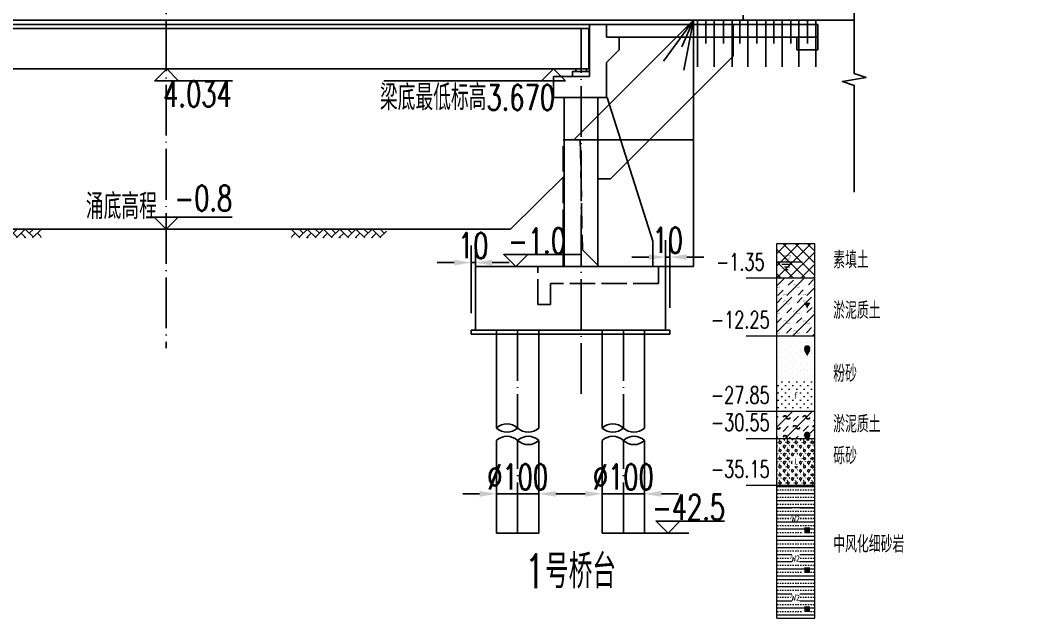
# Model space of a CAD drawing. Header units: millimetres. Extents: x -51 to 12129, y -1309 to -715.
# Drawn here: x 64.5 to 182.6, y -1140 to -1069.2 of the extents above; entities that cross this region are included whole.
import ezdxf
from ezdxf.enums import TextEntityAlignment as Align

# ---------------------------------------------------------------- set-up
doc = ezdxf.new("R2010")
doc.units = ezdxf.units.MM
doc.header["$LTSCALE"] = 0.25
doc.linetypes.add('ACAD_ISO02W100', pattern=[15, 12, -3])
doc.linetypes.add('ACAD_ISO04W100', pattern=[30, 24, -3, 0, -3])
for name, color, linetype in [('10', 1, 'Continuous'), ('中心线', 3, 'ACAD_ISO04W100'), ('尺寸标注', 2, 'Continuous'), ('文字', 7, 'Continuous'), ('文字字符', 7, 'Continuous'), ('标注', 4, 'Continuous'), ('次轮廓线', 7, 'Continuous'), ('虚线', 2, 'ACAD_ISO02W100'), ('轮廓线', 1, 'Continuous')]:
    doc.layers.add(name, color=color, linetype=linetype)
doc.layers.add('zhubase', color=7, linetype='Continuous', lineweight=0)
doc.layers.add('分层图例', color=7, linetype='Continuous', lineweight=13)
doc.styles.add('KT_宋体', font='宋体', dxfattribs={"height": 3})
doc.styles.get("Standard").update_dxf_attribs({"font": 'simplex1.shx', "width": 0.7, "bigfont": 'hztxt.shx'})
doc.dimstyles.new('比例1：200', dxfattribs={"dimtxt": 3, "dimasz": 2, "dimexe": 2, "dimexo": 1, "dimgap": 0.5, "dimtad": 1, "dimlfac": 20, "dimzin": 13, "dimdsep": 46, "dimtxsty": 'Standard', "dimcen": -0.09, "dimclrd": 256, "dimclre": 256, "dimclrt": 7, "dimaunit": 1, "dimadec": 0, "dimazin": 2, "dimtfac": 0.0005, "dimtix": 1, "dimtmove": 2, "dimatfit": 3, "dimfxl": 0, "dimtolj": 1, "dimtzin": 13, "dimarcsym": 0})

# ---------------------------------------------------------------- blocks, each defined once
blk = doc.blocks.new('*D1217')
at = {"layer": 'Defpoints', "color": 0}
for p in [(120.88, -1120.68), (125.88, -1120.68), (125.88, -1125.27)]:
    blk.add_point(p, dxfattribs=at)
at = {"layer": '标注', "lineweight": -2}
for p, q in [((120.88, -1121.68), (120.88, -1127.27)), ((125.88, -1121.68), (125.88, -1127.27)), ((118.88, -1125.27), (116.88, -1125.27)), ((120.88, -1125.27), (125.88, -1125.27)), ((127.88, -1125.27), (129.88, -1125.27))]:
    blk.add_line(p, q, dxfattribs=at)
at = {"layer": '标注'}
for points in [[(118.88, -1124.94), (118.88, -1125.61), (120.88, -1125.27)], [(127.88, -1124.94), (127.88, -1125.61), (125.88, -1125.27)]]:
    blk.add_solid(points, dxfattribs=at)
at = {"layer": '标注', "color": 7, "insert": (123.38, -1123.27), "char_height": 3, "attachment_point": 5}
blk.add_mtext('\\A1;%%C100', dxfattribs=at)
blk = doc.blocks.new('*D1218')
at = {"layer": 'Defpoints', "color": 0}
for p in [(133.38, -1120.68), (138.38, -1120.68), (138.38, -1125.27)]:
    blk.add_point(p, dxfattribs=at)
at = {"layer": '标注', "lineweight": -2}
for p, q in [((133.38, -1121.68), (133.38, -1127.27)), ((138.38, -1121.68), (138.38, -1127.27)), ((131.38, -1125.27), (129.38, -1125.27)), ((133.38, -1125.27), (138.38, -1125.27)), ((140.38, -1125.27), (142.38, -1125.27))]:
    blk.add_line(p, q, dxfattribs=at)
at = {"layer": '标注'}
for points in [[(131.38, -1124.94), (131.38, -1125.61), (133.38, -1125.27)], [(140.38, -1124.94), (140.38, -1125.61), (138.38, -1125.27)]]:
    blk.add_solid(points, dxfattribs=at)
at = {"layer": '标注', "color": 7, "insert": (135.88, -1123.27), "char_height": 3, "attachment_point": 5}
blk.add_mtext('\\A1;%%C100', dxfattribs=at)
blk = doc.blocks.new('*D1226')
at = {"layer": 'Defpoints', "color": 0}
for p in [(133.88, -1055.35), (133.88, -1075.19), (158.88, -1075.19)]:
    blk.add_point(p, dxfattribs=at)
at = {"layer": '标注', "lineweight": -2}
for p, q in [((133.88, -1061.35), (133.88, -1053.35)), ((158.88, -1061.35), (158.88, -1053.35)), ((156.88, -1055.35), (135.88, -1055.35))]:
    blk.add_line(p, q, dxfattribs=at)
at = {"layer": '标注'}
for points in [[(135.88, -1055.02), (135.88, -1055.68), (133.88, -1055.35)], [(156.88, -1055.02), (156.88, -1055.68), (158.88, -1055.35)]]:
    blk.add_solid(points, dxfattribs=at)
at = {"layer": '标注', "color": 7, "insert": (146.38, -1053.35), "char_height": 3, "attachment_point": 5}
blk.add_mtext('\\A1;500', dxfattribs=at)
blk = doc.blocks.new('*D1285')
at = {"layer": 'Defpoints', "color": 0}
for p in [(45.38, -1105.89), (54.66, -1106.39), (465.38, -1106.39)]:
    blk.add_point(p, dxfattribs=at)
at = {"layer": '标注', "lineweight": -2}
for p, q in [((54.66, -1103.89), (54.66, -1101.89)), ((48.66, -1105.89), (56.66, -1105.89)), ((60.66, -1106.39), (52.66, -1106.39)), ((54.66, -1105.89), (54.66, -1106.39)), ((54.66, -1108.39), (54.66, -1110.39))]:
    blk.add_line(p, q, dxfattribs=at)
at = {"layer": '标注'}
for points in [[(54.33, -1103.89), (55, -1103.89), (54.66, -1105.89)], [(54.33, -1108.39), (55, -1108.39), (54.66, -1106.39)]]:
    blk.add_solid(points, dxfattribs=at)
at = {"layer": '标注', "color": 7, "insert": (52.66, -1106.14), "char_height": 3, "attachment_point": 5, "rotation": 90}
blk.add_mtext('\\A1;10', dxfattribs=at)
blk = doc.blocks.new('*D1288')
at = {"layer": 'Defpoints', "color": 0}
for p in [(117.88, -1097.91), (117.88, -1105.89), (118.38, -1105.89)]:
    blk.add_point(p, dxfattribs=at)
at = {"layer": '标注', "lineweight": -2}
for p, q in [((117.88, -1103.91), (117.88, -1095.91)), ((118.38, -1103.91), (118.38, -1095.91)), ((115.88, -1097.91), (113.88, -1097.91)), ((118.38, -1097.91), (117.88, -1097.91)), ((120.38, -1097.91), (122.38, -1097.91))]:
    blk.add_line(p, q, dxfattribs=at)
at = {"layer": '标注'}
for points in [[(115.88, -1097.58), (115.88, -1098.25), (117.88, -1097.91)], [(120.38, -1097.58), (120.38, -1098.25), (118.38, -1097.91)]]:
    blk.add_solid(points, dxfattribs=at)
at = {"layer": '标注', "color": 7, "insert": (118.13, -1095.91), "char_height": 3, "attachment_point": 5}
blk.add_mtext('\\A1;10', dxfattribs=at)
blk = doc.blocks.new('*D1289')
at = {"layer": 'Defpoints', "color": 0}
for p in [(141.38, -1097.27), (140.88, -1105.89), (141.38, -1105.89)]:
    blk.add_point(p, dxfattribs=at)
at = {"layer": '标注', "lineweight": -2}
for p, q in [((140.88, -1103.27), (140.88, -1095.27)), ((141.38, -1103.27), (141.38, -1095.27)), ((138.88, -1097.27), (136.88, -1097.27)), ((140.88, -1097.27), (141.38, -1097.27)), ((143.38, -1097.27), (145.38, -1097.27))]:
    blk.add_line(p, q, dxfattribs=at)
at = {"layer": '标注'}
for points in [[(138.88, -1096.94), (138.88, -1097.6), (140.88, -1097.27)], [(143.38, -1096.94), (143.38, -1097.6), (141.38, -1097.27)]]:
    blk.add_solid(points, dxfattribs=at)
at = {"layer": '标注', "color": 7, "insert": (141.13, -1095.27), "char_height": 3, "attachment_point": 5}
blk.add_mtext('\\A1;10', dxfattribs=at)

msp = doc.modelspace()

# ---------------------------------------------------------------- hatches: boundary and pattern name
at = {"layer": '分层图例'}
h = msp.add_hatch(dxfattribs=at)
h.set_pattern_fill('素填土', scale=0.09, style=0)
h.set_pattern_definition([(45, (138.418, -1155.6567), (-0.720019, 0.720019), []), (135, (139.858, -1155.6567), (-0.720019, -0.720019), [])])
h.paths.add_polyline_path([(154.01801, -1099.73669), (154.01801, -1095.65669), (158.51801, -1095.65669), (158.51801, -1099.73669)], flags=0)
h = msp.add_hatch(dxfattribs=at)
h.set_pattern_fill('粉砂', scale=0.1095, style=0)
h.set_pattern_definition([(0, (138.41803, -1139.5994), (0.438, 0.438), [0, -0.876])])
h.paths.add_polyline_path([(154.01801, -1115.4794), (154.01801, -1111.7594), (158.51801, -1111.7594), (158.51801, -1115.4794)])
h.paths.add_polyline_path([(155.84614, -1113.0944), (156.68989, -1113.0944), (156.68989, -1114.1444), (155.84614, -1114.1444)], flags=16)
h = msp.add_hatch(dxfattribs=at)
h.set_pattern_fill('淤泥质粉质粘土', scale=0.039, style=0)
h.set_pattern_definition([(45, (138.4297, -1139.5329), (1e-16, 2.33965), [0, -1.65438]), (45, (138.4442, -1139.5019), (1e-16, 2.33965), [0, -1.65438]), (45, (138.4765, -1139.4629), (1e-16, 2.33965), [0, -1.65438]), (45, (138.5155, -1139.4305), (1e-16, 2.33965), [0, -1.65438]), (45, (138.5643, -1139.4106), (1e-16, 2.33965), [0, -1.65438]), (45, (138.613, -1139.4044), (1e-16, 2.33965), [0, -1.65438]), (45, (138.6618, -1139.4106), (1e-16, 2.33965), [0, -1.65438]), (45, (138.7105, -1139.4305), (1e-16, 2.33965), [0, -1.65438]), (45, (138.7495, -1139.4629), (1e-16, 2.33965), [0, -1.65438]), (45, (138.7819, -1139.5019), (1e-16, 2.33965), [0, -1.65438]), (45, (138.7963, -1139.5329), (1e-16, 2.33965), [0, -1.65438]), (45, (138.808, -1139.5994), (1e-16, 2.33965), [0, -1.65438]), (45, (138.8197, -1139.666), (1e-16, 2.33965), [0, -1.65438]), (45, (138.8342, -1139.6969), (1e-16, 2.33965), [0, -1.65438]), (45, (138.8665, -1139.7359), (1e-16, 2.33965), [0, -1.65438]), (45, (138.9055, -1139.7683), (1e-16, 2.33965), [0, -1.65438]), (45, (138.9543, -1139.7882), (1e-16, 2.33965), [0, -1.65438]), (45, (139.003, -1139.7944), (1e-16, 2.33965), [0, -1.65438]), (45, (139.0518, -1139.7882), (1e-16, 2.33965), [0, -1.65438]), (45, (139.1005, -1139.7683), (1e-16, 2.33965), [0, -1.65438]), (45, (139.1395, -1139.7359), (1e-16, 2.33965), [0, -1.65438]), (45, (139.1719, -1139.6969), (1e-16, 2.33965), [0, -1.65438]), (45, (139.1863, -1139.666), (1e-16, 2.33965), [0, -1.65438]), (45, (138.808, -1139.5994), (-1.16982, 1.16982), []), (45, (140.0724, -1139.5994), (-1.16982, 1.16982), [0.858, -0.858])])
h.paths.add_polyline_path([(154.01801, -1118.7194), (154.01801, -1115.4794), (158.51801, -1115.4794), (158.51801, -1118.7194)], flags=0)
h = msp.add_hatch(dxfattribs=at)
h.set_pattern_fill('砾砂', scale=0.96, style=0)
h.set_pattern_definition([(90, (139.21, -1139.3594), (-0.96, 6e-17), [0.024, -0.936]), (225, (138.994, -1139.2154), (-0.96, 1e-16), [0.101823, -1.255824]), (270, (138.922, -1139.2874), (0.96, -2e-16), [0.096, -0.864]), (315, (138.922, -1139.3834), (-0.96, 2e-16), [0.101823, -1.255824]), (0, (138.994, -1139.4554), (0, 0.96), [0.096, -0.864]), (45, (139.09, -1139.4554), (0, 0.96), [0.101823, -1.255824]), (90, (139.162, -1139.3834), (-0.96, 6e-17), [0.096, -0.864]), (135, (139.162, -1139.2874), (0, 0.96), [0.101823, -1.255824]), (180, (138.634, -1138.7354), (-1e-16, -0.96), [0.096, -0.864]), (135, (138.706, -1138.8074), (0, 0.96), [0.101823, -1.255824]), (90, (138.706, -1138.9034), (-0.96, 6e-17), [0.096, -0.864]), (45, (138.634, -1138.9754), (0, 0.96), [0.101823, -1.255824]), (0, (138.538, -1138.9754), (0, 0.96), [0.096, -0.864]), (315, (138.466, -1138.9034), (-0.96, 2e-16), [0.101823, -1.255824]), (270, (138.466, -1138.8074), (0.96, -2e-16), [0.096, -0.864]), (225, (138.538, -1138.7354), (-0.96, 1e-16), [0.101823, -1.255824]), (270, (138.778, -1138.7354), (0.96, -2e-16), [0.024, -0.936]), (0, (138.778, -1138.7594), (0, 0.96), [0.024, -0.936]), (90, (138.802, -1138.7594), (-0.96, 6e-17), [0.024, -0.936]), (180, (138.802, -1138.7354), (-1e-16, -0.96), [0.024, -0.936]), (90, (139.186, -1138.7594), (-0.96, 6e-17), [0.024, -0.936]), (270, (139.162, -1138.7354), (0.96, -2e-16), [0.024, -0.936]), (0, (139.162, -1138.7594), (0, 0.96), [0.024, -0.936]), (180, (139.186, -1138.7354), (-1e-16, -0.96), [0.024, -0.936]), (270, (138.586, -1139.0474), (0.96, -2e-16), [0.024, -0.936]), (0, (138.586, -1139.0714), (0, 0.96), [0.024, -0.936]), (90, (138.61, -1139.0714), (-0.96, 6e-17), [0.024, -0.936]), (180, (138.61, -1139.0474), (-1e-16, -0.96), [0.024, -0.936]), (180, (138.802, -1139.3354), (-1e-16, -0.96), [0.024, -0.936]), (90, (138.802, -1139.3594), (-0.96, 6e-17), [0.024, -0.936]), (0, (138.778, -1139.3594), (0, 0.96), [0.024, -0.936]), (270, (138.778, -1139.3354), (0.96, -2e-16), [0.024, -0.936]), (270, (139.186, -1139.3354), (0.96, -2e-16), [0.024, -0.936]), (180, (138.97, -1139.0474), (-1e-16, -0.96), [0.024, -0.936]), (90, (138.97, -1139.0714), (-0.96, 6e-17), [0.024, -0.936]), (0, (138.946, -1139.0714), (0, 0.96), [0.024, -0.936]), (270, (138.946, -1139.0474), (0.96, -2e-16), [0.024, -0.936]), (0, (138.994, -1139.2154), (0, 0.96), [0.096, -0.864]), (180, (139.21, -1139.3354), (-1e-16, -0.96), [0.024, -0.936]), (0, (139.186, -1139.3594), (0, 0.96), [0.024, -0.936])])
h.paths.add_polyline_path([(154.01801, -1124.2394), (154.01801, -1118.7194), (158.51801, -1118.7194), (158.51801, -1124.2394)])
h.paths.add_polyline_path([(155.84614, -1120.9544), (156.68989, -1120.9544), (156.68989, -1122.0044), (155.84614, -1122.0044)], flags=16)
h = msp.add_hatch(dxfattribs=at)
h.set_pattern_fill('细砂岩', scale=0.084, style=0)
h.set_pattern_definition([(0, (138.418, -1128.591), (0, 0.84), []), (0, (138.418, -1128.171), (0, 0.84), [0.0084, -0.294])])
h.paths.add_polyline_path([(154.01801, -1128.95104), (154.01801, -1124.03104), (158.51801, -1124.03104), (158.51801, -1128.95104)])
h.paths.add_polyline_path([(155.78801, -1125.96604), (156.74801, -1125.96604), (156.74801, -1127.01604), (155.78801, -1127.01604)], flags=16)
h = msp.add_hatch(dxfattribs=at)
h.set_pattern_fill('细砂岩', scale=0.084, style=0)
h.set_pattern_definition([(0, (138.418, -1130.2631), (0, 0.84), []), (0, (138.418, -1129.8431), (0, 0.84), [0.0084, -0.294])])
h.paths.add_polyline_path([(154.01801, -1130.62312), (154.01801, -1125.70312), (158.51801, -1125.70312), (158.51801, -1130.62312)])
h.paths.add_polyline_path([(155.78801, -1127.63812), (156.74801, -1127.63812), (156.74801, -1128.68812), (155.78801, -1128.68812)], flags=16)
h = msp.add_hatch(dxfattribs=at)
h.set_pattern_fill('细砂岩', scale=0.084, style=0)
h.set_pattern_definition([(0, (138.418, -1134.9631), (0, 0.84), []), (0, (138.418, -1134.5431), (0, 0.84), [0.0084, -0.294])])
h.paths.add_polyline_path([(154.01801, -1135.32311), (154.01801, -1130.40311), (158.51801, -1130.40311), (158.51801, -1135.32311)])
h.paths.add_polyline_path([(155.78801, -1132.33811), (156.74801, -1132.33811), (156.74801, -1133.38811), (155.78801, -1133.38811)], flags=16)
h = msp.add_hatch(dxfattribs=at)
h.set_pattern_fill('细砂岩', scale=0.084, style=0)
h.set_pattern_definition([(0, (138.418, -1139.5994), (0, 0.84), []), (0, (138.418, -1139.1794), (0, 0.84), [0.0084, -0.294])])
h.paths.add_polyline_path([(154.01801, -1139.9594), (154.01801, -1135.0394), (158.51801, -1135.0394), (158.51801, -1139.9594)])
h.paths.add_polyline_path([(155.78801, -1136.9744), (156.74801, -1136.9744), (156.74801, -1138.0244), (155.78801, -1138.0244)], flags=16)
at = {"layer": '虚线'}
h = msp.add_hatch(dxfattribs=at)
h.set_pattern_fill('AR-HBONE', color=256, scale=0.006667, style=0)
h.set_pattern_definition([(45, (-87.6315, -647.0984), (9e-17, 0.957894), [2.032, -0.6773333]), (135, (-87.15255, -646.61943), (9e-17, 0.957894), [2.032, -0.6773333])])
h.paths.add_polyline_path([(67.03468, -1093.94708), (55.79668, -1093.94708), (55.79668, -1094.99988), (67.03468, -1094.99988)])
h = msp.add_hatch(dxfattribs=at)
h.set_pattern_fill('AR-HBONE', color=256, scale=0.006667, style=0)
h.set_pattern_definition([(135, (251.2852, -647.0984), (-9e-17, 0.957894), [2.032, -0.6773333]), (45, (250.8063, -646.61943), (-9e-17, 0.957894), [2.032, -0.6773333])])
h.paths.add_polyline_path([(96.61905, -1093.94708), (107.85705, -1093.94708), (107.85705, -1094.99988), (96.61905, -1094.99988)])

# ---------------------------------------------------------------- linework, layer by layer
for p, q in [((130.04187, -1083.39042), (144.19187, -1069.24042)), ((144.19187, -1069.24042), (144.19187, -1098.39042)), ((83.29108, -1076.40463), (89.67601, -1076.40463)), ((107.54432, -1076.40463), (129.04108, -1076.40463)), ((130.04187, -1083.39042), (144.19187, -1083.39042)), ((83.24108, -1092.53287), (89.62601, -1092.53287)), ((124.56478, -1096.9762), (130.94972, -1096.9762)), ((140.03687, -1098.39042), (144.19187, -1098.39042)), ((142.57339, -1128.49833), (147.8316, -1128.49833))]:
    msp.add_line(p, q)
at = {"color": 7, "lineweight": 13}
for p, q in [((154.01801, -1101.94552), (154.01801, -1095.65669)), ((154.01801, -1095.65669), (158.51801, -1095.65669)), ((158.51801, -1101.94552), (158.51801, -1095.65669)), ((154.01801, -1110.57034), (154.01801, -1101.94552)), ((158.51801, -1110.57034), (158.51801, -1101.94552)), ((154.01801, -1139.9594), (154.01801, -1110.57034)), ((158.51801, -1139.9594), (158.51801, -1110.57034))]:
    msp.add_line(p, q, dxfattribs=at)
at = {"ltscale": 2}
msp.add_lwpolyline([(163.18157, -1089.59042), (163.18157, -1076.95708), (161.78157, -1076.49042), (164.58157, -1076.02375), (163.18157, -1075.55708), (163.18157, -1062.92375)], dxfattribs=at)
at = {"layer": '10', "linetype": 'Continuous'}
for p in [(13.62687, -1069.24042), (150.02687, -1068.64042)]:
    msp.add_line(p, (150.02687, -1069.24042), dxfattribs=at)
at = {"layer": 'zhubase', "color": 7, "lineweight": 13}
for p, q in [((154.01801, -1097.81669), (157.01801, -1097.81669)), ((154.61801, -1098.11669), (155.81801, -1098.11669)), ((154.91801, -1098.41669), (155.51801, -1098.41669)), ((155.06801, -1098.71669), (155.36801, -1098.71669))]:
    msp.add_line(p, q, dxfattribs=at)
at = {"layer": 'zhubase', "color": 7}
for p, q in [((150.41801, -1099.73669), (154.01801, -1099.73669)), ((150.41801, -1106.57921), (154.01801, -1106.57921)), ((150.41801, -1115.4794), (154.01801, -1115.4794)), ((150.41801, -1118.7194), (154.01801, -1118.7194)), ((150.41801, -1124.2394), (154.01801, -1124.2394))]:
    msp.add_line(p, q, dxfattribs=at)
at = {"layer": '中心线'}
for p, q in [((81.82687, -1054.07375), (81.82687, -1108.02552)), ((130.87687, -1113.45782), (130.87687, -1070.24042)), ((123.37687, -1105.89042), (123.37687, -1117.48205)), ((135.87687, -1105.89042), (135.87687, -1117.48205)), ((123.37687, -1129.91254), (123.37687, -1118.95656)), ((135.87687, -1129.91254), (135.87687, -1118.95656))]:
    msp.add_line(p, q, dxfattribs=at)
at = {"layer": '分层图例', "color": 7, "lineweight": 13}
for p, q in [((154.01801, -1099.73669), (158.51801, -1099.73669)), ((154.01801, -1106.57921), (158.51801, -1106.57921)), ((154.01801, -1115.4794), (158.51801, -1115.4794)), ((154.01801, -1118.7194), (158.51801, -1118.7194)), ((154.01801, -1124.2394), (158.51801, -1124.2394)), ((154.01801, -1139.9594), (158.51801, -1139.9594))]:
    msp.add_line(p, q, dxfattribs=at)
at = {"layer": '分层图例', "color": 7}
for p, q in [((154.01801, -1100.67271), (154.95403, -1099.73669)), ((155.22742, -1101.80295), (157.29368, -1099.73669)), ((155.37387, -1100.58123), (155.98057, -1099.97454)), ((157.75709, -1100.53766), (158.36379, -1099.93096)), ((154.02743, -1100.74153), (154.02743, -1100.74153)), ((154.04186, -1100.7725), (154.04186, -1100.7725)), ((154.07423, -1100.8115), (154.07423, -1100.8115)), ((154.11323, -1100.84387), (154.11323, -1100.84387)), ((154.16198, -1100.86376), (154.16198, -1100.86376)), ((154.21073, -1100.87), (154.21073, -1100.87)), ((154.25948, -1100.86376), (154.25948, -1100.86376)), ((154.30823, -1100.84387), (154.30823, -1100.84387)), ((154.34723, -1100.8115), (154.34723, -1100.8115)), ((154.3796, -1100.7725), (154.3796, -1100.7725)), ((154.39403, -1100.74153), (154.39403, -1100.74153)), ((155.97708, -1100.60846), (155.97708, -1100.60846)), ((155.99151, -1100.5775), (155.99151, -1100.5775)), ((156.02388, -1100.5385), (156.02388, -1100.5385)), ((156.06288, -1100.50613), (156.06288, -1100.50613)), ((156.11163, -1100.48624), (156.11163, -1100.48624)), ((156.16038, -1100.48), (156.16038, -1100.48)), ((156.20913, -1100.48624), (156.20913, -1100.48624)), ((156.25788, -1100.50613), (156.25788, -1100.50613)), ((156.29688, -1100.5385), (156.29688, -1100.5385)), ((156.32925, -1100.5775), (156.32925, -1100.5775)), ((156.34368, -1100.60846), (156.34368, -1100.60846)), ((156.35538, -1100.675), (156.35538, -1100.675)), ((156.36708, -1100.74153), (156.36708, -1100.74153)), ((156.38151, -1100.7725), (156.38151, -1100.7725)), ((156.41388, -1100.8115), (156.41388, -1100.8115)), ((156.45288, -1100.84387), (156.45288, -1100.84387)), ((156.50163, -1100.86376), (156.50163, -1100.86376)), ((156.5437, -1101.75106), (157.15039, -1101.14436)), ((156.55038, -1100.87), (156.55038, -1100.87)), ((156.59913, -1100.86376), (156.59913, -1100.86376)), ((156.64788, -1100.84387), (156.64788, -1100.84387)), ((156.68688, -1100.8115), (156.68688, -1100.8115)), ((156.71925, -1100.7725), (156.71925, -1100.7725)), ((156.73368, -1100.74153), (156.73368, -1100.74153)), ((157.56707, -1101.80295), (158.51801, -1100.85201)), ((158.31672, -1100.60846), (158.31672, -1100.60846)), ((158.33115, -1100.5775), (158.33115, -1100.5775)), ((158.36352, -1100.5385), (158.36352, -1100.5385)), ((158.40252, -1100.50613), (158.40252, -1100.50613)), ((158.45127, -1100.48624), (158.45127, -1100.48624)), ((158.50002, -1100.48), (158.50002, -1100.48)), ((154.01801, -1103.79382), (155.79329, -1102.01854)), ((154.01801, -1106.13346), (158.13294, -1102.01854)), ((154.02976, -1102.7068), (154.63646, -1102.10011)), ((154.16048, -1101.79463), (154.76718, -1101.18793)), ((154.80725, -1101.77829), (154.80725, -1101.77829)), ((154.82168, -1101.74732), (154.82168, -1101.74732)), ((154.85405, -1101.70832), (154.85405, -1101.70832)), ((154.89305, -1101.67595), (154.89305, -1101.67595)), ((154.9418, -1101.65606), (154.9418, -1101.65606)), ((154.99055, -1101.64982), (154.99055, -1101.64982)), ((155.0393, -1101.65606), (155.0393, -1101.65606)), ((155.08805, -1101.67595), (155.08805, -1101.67595)), ((155.12705, -1101.70832), (155.12705, -1101.70832)), ((155.15942, -1101.74732), (155.15942, -1101.74732)), ((155.17385, -1101.77829), (155.17385, -1101.77829)), ((156.41298, -1102.66323), (157.01968, -1102.05653)), ((157.1469, -1101.77829), (157.1469, -1101.77829)), ((157.16133, -1101.74732), (157.16133, -1101.74732)), ((157.1937, -1101.70832), (157.1937, -1101.70832)), ((157.2327, -1101.67595), (157.2327, -1101.67595)), ((157.28145, -1101.65606), (157.28145, -1101.65606)), ((157.3302, -1101.64982), (157.3302, -1101.64982)), ((157.37895, -1101.65606), (157.37895, -1101.65606)), ((157.4277, -1101.67595), (157.4277, -1101.67595)), ((157.4667, -1101.70832), (157.4667, -1101.70832)), ((157.49907, -1101.74732), (157.49907, -1101.74732)), ((157.5135, -1101.77829), (157.5135, -1101.77829)), ((154.80725, -1102.55974), (154.80725, -1102.55974)), ((154.82168, -1102.52878), (154.82168, -1102.52878)), ((154.85405, -1102.48978), (154.85405, -1102.48978)), ((154.89305, -1102.45741), (154.89305, -1102.45741)), ((154.9418, -1102.43752), (154.9418, -1102.43752)), ((154.99055, -1102.43128), (154.99055, -1102.43128)), ((155.0393, -1102.43752), (155.0393, -1102.43752)), ((155.08805, -1102.45741), (155.08805, -1102.45741)), ((155.12705, -1102.48978), (155.12705, -1102.48978)), ((155.15942, -1102.52878), (155.15942, -1102.52878)), ((155.17385, -1102.55974), (155.17385, -1102.55974)), ((155.18555, -1102.62628), (155.18555, -1102.62628)), ((155.19725, -1102.69281), (155.19725, -1102.69281)), ((155.19959, -1103.87663), (155.80628, -1103.26993)), ((155.21168, -1102.72378), (155.21168, -1102.72378)), ((155.24405, -1102.76278), (155.24405, -1102.76278)), ((155.28305, -1102.79515), (155.28305, -1102.79515)), ((155.3318, -1102.81504), (155.3318, -1102.81504)), ((155.38055, -1102.82128), (155.38055, -1102.82128)), ((155.4293, -1102.81504), (155.4293, -1102.81504)), ((155.47805, -1102.79515), (155.47805, -1102.79515)), ((155.51705, -1102.76278), (155.51705, -1102.76278)), ((155.54942, -1102.72378), (155.54942, -1102.72378)), ((155.56385, -1102.69281), (155.56385, -1102.69281)), ((157.1469, -1102.55974), (157.1469, -1102.55974)), ((157.16133, -1102.52878), (157.16133, -1102.52878)), ((157.1937, -1102.48978), (157.1937, -1102.48978)), ((157.2327, -1102.45741), (157.2327, -1102.45741)), ((157.28145, -1102.43752), (157.28145, -1102.43752)), ((157.3302, -1102.43128), (157.3302, -1102.43128)), ((157.37895, -1102.43752), (157.37895, -1102.43752)), ((157.4277, -1102.45741), (157.4277, -1102.45741)), ((157.4667, -1102.48978), (157.4667, -1102.48978)), ((157.49907, -1102.52878), (157.49907, -1102.52878)), ((157.5135, -1102.55974), (157.5135, -1102.55974)), ((157.5252, -1102.62628), (157.5252, -1102.62628)), ((157.5369, -1102.69281), (157.5369, -1102.69281)), ((157.55133, -1102.72378), (157.55133, -1102.72378)), ((157.5828, -1103.83305), (158.1895, -1103.22636)), ((157.5837, -1102.76278), (157.5837, -1102.76278)), ((157.6227, -1102.79515), (157.6227, -1102.79515)), ((157.67145, -1102.81504), (157.67145, -1102.81504)), ((157.7202, -1102.82128), (157.7202, -1102.82128)), ((157.76895, -1102.81504), (157.76895, -1102.81504)), ((157.8177, -1102.79515), (157.8177, -1102.79515)), ((157.8567, -1102.76278), (157.8567, -1102.76278)), ((157.88907, -1102.72378), (157.88907, -1102.72378)), ((157.9035, -1102.69281), (157.9035, -1102.69281)), ((154.01801, -1105.0582), (154.59289, -1104.48332)), ((154.02743, -1103.86263), (154.02743, -1103.86263)), ((154.04186, -1103.8936), (154.04186, -1103.8936)), ((154.07423, -1103.9326), (154.07423, -1103.9326)), ((154.11323, -1103.96497), (154.11323, -1103.96497)), ((154.16198, -1103.98486), (154.16198, -1103.98486)), ((154.21073, -1103.9911), (154.21073, -1103.9911)), ((154.25948, -1103.98486), (154.25948, -1103.98486)), ((154.30823, -1103.96497), (154.30823, -1103.96497)), ((154.34723, -1103.9326), (154.34723, -1103.9326)), ((154.3796, -1103.8936), (154.3796, -1103.8936)), ((154.39403, -1103.86263), (154.39403, -1103.86263)), ((155.91191, -1106.57921), (158.51801, -1103.97311)), ((155.97708, -1103.72957), (155.97708, -1103.72957)), ((155.99151, -1103.6986), (155.99151, -1103.6986)), ((156.02388, -1103.6596), (156.02388, -1103.6596)), ((156.06288, -1103.62723), (156.06288, -1103.62723)), ((156.11163, -1103.60734), (156.11163, -1103.60734)), ((156.16038, -1103.6011), (156.16038, -1103.6011)), ((156.20913, -1103.60734), (156.20913, -1103.60734)), ((156.25788, -1103.62723), (156.25788, -1103.62723)), ((156.29688, -1103.6596), (156.29688, -1103.6596)), ((156.32925, -1103.6986), (156.32925, -1103.6986)), ((156.34368, -1103.72957), (156.34368, -1103.72957)), ((156.35538, -1103.7961), (156.35538, -1103.7961)), ((156.36708, -1103.86263), (156.36708, -1103.86263)), ((156.36941, -1105.04645), (156.97611, -1104.43975)), ((156.38151, -1103.8936), (156.38151, -1103.8936)), ((156.41388, -1103.9326), (156.41388, -1103.9326)), ((156.45288, -1103.96497), (156.45288, -1103.96497)), ((156.50163, -1103.98486), (156.50163, -1103.98486)), ((156.55038, -1103.9911), (156.55038, -1103.9911)), ((156.59913, -1103.98486), (156.59913, -1103.98486)), ((156.64788, -1103.96497), (156.64788, -1103.96497)), ((156.68688, -1103.9326), (156.68688, -1103.9326)), ((156.71925, -1103.8936), (156.71925, -1103.8936)), ((156.73368, -1103.86263), (156.73368, -1103.86263)), ((158.31672, -1103.72957), (158.31672, -1103.72957)), ((158.33115, -1103.6986), (158.33115, -1103.6986)), ((158.36352, -1103.6596), (158.36352, -1103.6596)), ((158.40252, -1103.62723), (158.40252, -1103.62723)), ((158.45127, -1103.60734), (158.45127, -1103.60734)), ((158.50002, -1103.6011), (158.50002, -1103.6011)), ((154.80725, -1104.89939), (154.80725, -1104.89939)), ((154.82168, -1104.86842), (154.82168, -1104.86842)), ((154.85405, -1104.82942), (154.85405, -1104.82942)), ((154.89305, -1104.79705), (154.89305, -1104.79705)), ((154.9418, -1104.77716), (154.9418, -1104.77716)), ((154.99055, -1104.77092), (154.99055, -1104.77092)), ((155.0393, -1104.77716), (155.0393, -1104.77716)), ((155.08805, -1104.79705), (155.08805, -1104.79705)), ((155.12705, -1104.82942), (155.12705, -1104.82942)), ((155.15601, -1106.25984), (155.76271, -1105.65315)), ((155.15942, -1104.86842), (155.15942, -1104.86842)), ((155.17385, -1104.89939), (155.17385, -1104.89939)), ((155.18555, -1104.96592), (155.18555, -1104.96592)), ((155.19725, -1105.03246), (155.19725, -1105.03246)), ((155.21168, -1105.06342), (155.21168, -1105.06342)), ((155.24405, -1105.10242), (155.24405, -1105.10242)), ((155.28305, -1105.13479), (155.28305, -1105.13479)), ((155.3318, -1105.15468), (155.3318, -1105.15468)), ((155.38055, -1105.16092), (155.38055, -1105.16092)), ((155.4293, -1105.15468), (155.4293, -1105.15468)), ((155.47805, -1105.13479), (155.47805, -1105.13479)), ((155.51705, -1105.10242), (155.51705, -1105.10242)), ((155.54942, -1105.06342), (155.54942, -1105.06342)), ((155.56385, -1105.03246), (155.56385, -1105.03246)), ((157.1469, -1104.89939), (157.1469, -1104.89939)), ((157.16133, -1104.86842), (157.16133, -1104.86842)), ((157.1937, -1104.82942), (157.1937, -1104.82942)), ((157.2327, -1104.79705), (157.2327, -1104.79705)), ((157.28145, -1104.77716), (157.28145, -1104.77716)), ((157.3302, -1104.77092), (157.3302, -1104.77092)), ((157.37895, -1104.77716), (157.37895, -1104.77716)), ((157.4277, -1104.79705), (157.4277, -1104.79705)), ((157.4667, -1104.82942), (157.4667, -1104.82942)), ((157.49907, -1104.86842), (157.49907, -1104.86842)), ((157.5135, -1104.89939), (157.5135, -1104.89939)), ((157.5252, -1104.96592), (157.5252, -1104.96592)), ((157.5369, -1105.03246), (157.5369, -1105.03246)), ((157.53923, -1106.21627), (158.14593, -1105.60958)), ((157.55133, -1105.06342), (157.55133, -1105.06342)), ((157.5837, -1105.10242), (157.5837, -1105.10242)), ((157.6227, -1105.13479), (157.6227, -1105.13479)), ((157.67145, -1105.15468), (157.67145, -1105.15468)), ((157.7202, -1105.16092), (157.7202, -1105.16092)), ((157.76895, -1105.15468), (157.76895, -1105.15468)), ((157.8177, -1105.13479), (157.8177, -1105.13479)), ((157.8567, -1105.10242), (157.8567, -1105.10242)), ((157.88907, -1105.06342), (157.88907, -1105.06342)), ((157.9035, -1105.03246), (157.9035, -1105.03246)), ((154.02743, -1106.20228), (154.02743, -1106.20228)), ((154.04186, -1106.23325), (154.04186, -1106.23325)), ((154.07423, -1106.27225), (154.07423, -1106.27225)), ((154.11323, -1106.30462), (154.11323, -1106.30462)), ((154.16198, -1106.32451), (154.16198, -1106.32451)), ((154.21073, -1106.33075), (154.21073, -1106.33075)), ((154.25948, -1106.32451), (154.25948, -1106.32451)), ((154.30823, -1106.30462), (154.30823, -1106.30462)), ((154.34723, -1106.27225), (154.34723, -1106.27225)), ((154.3796, -1106.23325), (154.3796, -1106.23325)), ((154.39403, -1106.20228), (154.39403, -1106.20228)), ((154.62403, -1106.93321), (154.62403, -1106.93321)), ((155.50003, -1106.93321), (155.50003, -1106.93321)), ((155.97708, -1106.06921), (155.97708, -1106.06921)), ((155.99151, -1106.03825), (155.99151, -1106.03825)), ((156.02388, -1105.99925), (156.02388, -1105.99925)), ((156.06288, -1105.96688), (156.06288, -1105.96688)), ((156.11163, -1105.94699), (156.11163, -1105.94699)), ((156.16038, -1105.94075), (156.16038, -1105.94075)), ((156.20913, -1105.94699), (156.20913, -1105.94699)), ((156.25788, -1105.96688), (156.25788, -1105.96688)), ((156.29688, -1105.99925), (156.29688, -1105.99925)), ((156.32925, -1106.03825), (156.32925, -1106.03825)), ((156.34368, -1106.06921), (156.34368, -1106.06921)), ((156.35538, -1106.13575), (156.35538, -1106.13575)), ((156.36708, -1106.20228), (156.36708, -1106.20228)), ((156.37603, -1106.93321), (156.37603, -1106.93321)), ((156.38151, -1106.23325), (156.38151, -1106.23325)), ((156.41388, -1106.27225), (156.41388, -1106.27225)), ((156.45288, -1106.30462), (156.45288, -1106.30462)), ((156.50163, -1106.32451), (156.50163, -1106.32451)), ((156.55038, -1106.33075), (156.55038, -1106.33075)), ((156.59913, -1106.32451), (156.59913, -1106.32451)), ((156.64788, -1106.30462), (156.64788, -1106.30462)), ((156.68688, -1106.27225), (156.68688, -1106.27225)), ((156.71925, -1106.23325), (156.71925, -1106.23325)), ((156.73368, -1106.20228), (156.73368, -1106.20228)), ((157.25203, -1106.93321), (157.25203, -1106.93321)), ((158.12803, -1106.93321), (158.12803, -1106.93321)), ((158.25156, -1106.57921), (158.51801, -1106.31276)), ((158.31672, -1106.06921), (158.31672, -1106.06921)), ((158.33115, -1106.03825), (158.33115, -1106.03825)), ((158.36352, -1105.99925), (158.36352, -1105.99925)), ((158.40252, -1105.96688), (158.40252, -1105.96688)), ((158.45127, -1105.94699), (158.45127, -1105.94699)), ((158.50002, -1105.94075), (158.50002, -1105.94075)), ((154.18603, -1107.37121), (154.18603, -1107.37121)), ((154.62403, -1107.80921), (154.62403, -1107.80921)), ((155.06203, -1107.37121), (155.06203, -1107.37121)), ((155.50003, -1107.80921), (155.50003, -1107.80921)), ((155.93803, -1107.37121), (155.93803, -1107.37121)), ((156.37603, -1107.80921), (156.37603, -1107.80921)), ((156.81403, -1107.37121), (156.81403, -1107.37121)), ((157.25203, -1107.80921), (157.25203, -1107.80921)), ((157.69003, -1107.37121), (157.69003, -1107.37121)), ((158.12803, -1107.80921), (158.12803, -1107.80921)), ((154.18603, -1108.24721), (154.18603, -1108.24721)), ((154.18603, -1109.12321), (154.18603, -1109.12321)), ((154.62403, -1108.68521), (154.62403, -1108.68521)), ((155.06203, -1108.24721), (155.06203, -1108.24721)), ((155.06203, -1109.12321), (155.06203, -1109.12321)), ((155.50003, -1108.68521), (155.50003, -1108.68521)), ((155.93803, -1108.24721), (155.93803, -1108.24721)), ((155.93803, -1109.12321), (155.93803, -1109.12321)), ((156.37603, -1108.68521), (156.37603, -1108.68521)), ((156.81403, -1108.24721), (156.81403, -1108.24721)), ((156.81403, -1109.12321), (156.81403, -1109.12321)), ((157.25203, -1108.68521), (157.25203, -1108.68521)), ((157.69003, -1108.24721), (157.69003, -1108.24721)), ((157.69003, -1109.12321), (157.69003, -1109.12321)), ((158.12803, -1108.68521), (158.12803, -1108.68521)), ((154.18603, -1109.99921), (154.18603, -1109.99921)), ((154.62403, -1109.56121), (154.62403, -1109.56121)), ((154.62403, -1110.43721), (154.62403, -1110.43721)), ((155.06203, -1109.99921), (155.06203, -1109.99921)), ((155.50003, -1109.56121), (155.50003, -1109.56121)), ((155.50003, -1110.43721), (155.50003, -1110.43721)), ((155.93803, -1109.99921), (155.93803, -1109.99921)), ((156.37603, -1109.56121), (156.37603, -1109.56121)), ((156.37603, -1110.43721), (156.37603, -1110.43721)), ((156.81403, -1109.99921), (156.81403, -1109.99921)), ((157.25203, -1109.56121), (157.25203, -1109.56121)), ((157.25203, -1110.43721), (157.25203, -1110.43721)), ((157.69003, -1109.99921), (157.69003, -1109.99921)), ((158.12803, -1109.56121), (158.12803, -1109.56121)), ((158.12803, -1110.43721), (158.12803, -1110.43721)), ((154.18603, -1110.6914), (154.18603, -1110.6914)), ((154.18603, -1111.5674), (154.18603, -1111.5674)), ((154.62403, -1111.1294), (154.62403, -1111.1294)), ((155.06203, -1110.6914), (155.06203, -1110.6914)), ((155.06203, -1111.5674), (155.06203, -1111.5674)), ((155.50003, -1111.1294), (155.50003, -1111.1294)), ((155.93803, -1110.6914), (155.93803, -1110.6914)), ((155.93803, -1111.5674), (155.93803, -1111.5674)), ((156.37603, -1111.1294), (156.37603, -1111.1294)), ((156.81403, -1110.6914), (156.81403, -1110.6914)), ((156.81403, -1111.5674), (156.81403, -1111.5674)), ((157.25203, -1111.1294), (157.25203, -1111.1294)), ((157.69003, -1110.6914), (157.69003, -1110.6914)), ((157.69003, -1111.5674), (157.69003, -1111.5674)), ((158.12803, -1111.1294), (158.12803, -1111.1294))]:
    msp.add_line(p, q, dxfattribs=at)
at = {"layer": '尺寸标注', "linetype": 'Continuous'}
for p, q in [((144.19187, -1069.24042), (140.60849, -1074.09974)), ((144.19187, -1069.24042), (142.80247, -1072.40091)), ((144.19187, -1069.24042), (143.03404, -1075.16604)), ((144.6284, -1069.24196), (144.6284, -1074.74554)), ((145.6497, -1069.24119), (145.6497, -1071.99298)), ((146.63337, -1069.24196), (146.63337, -1074.74554)), ((147.71851, -1069.24196), (147.71851, -1071.99375)), ((148.75282, -1069.24196), (148.75282, -1074.74554)), ((149.6497, -1069.24119), (149.6497, -1071.99298)), ((150.59253, -1069.24196), (150.59253, -1074.74554)), ((151.65246, -1069.24196), (151.65246, -1071.99375)), ((152.7376, -1069.24196), (152.7376, -1074.74554)), ((153.67026, -1069.24196), (153.67026, -1071.99375)), ((154.65375, -1069.24196), (154.65375, -1074.74554)), ((155.67026, -1069.24196), (155.67026, -1071.99375)), ((156.62073, -1069.24196), (156.62073, -1074.74554)), ((157.67026, -1069.24196), (157.67026, -1071.99375)), ((158.62073, -1069.24196), (158.62073, -1074.74554))]:
    msp.add_line(p, q, dxfattribs=at)
at = {"layer": '标注'}
msp.add_line((138.37687, -1129.91254), (143.62633, -1129.91254), dxfattribs=at)
at = {"layer": '标注', "linetype": 'ACAD_ISO02W100'}
msp.add_lwpolyline([(128.77687, -1083.39042), (130.77687, -1083.39042), (131.03687, -1096.39042), (133.03687, -1098.39042), (140.03687, -1098.39042), (140.03687, -1100.39042), (127.27687, -1100.39042), (127.27687, -1102.89042), (125.77687, -1102.89042), (125.77687, -1098.39042), (128.77687, -1098.39042)], close=True, dxfattribs=at)
at = {"layer": '标注'}
for centre, start, end in [((122.12687, -1118.825), 47.0529015, 132.9470985), ((122.12687, -1116.13911), 227.0529015, 312.9470985), ((124.62687, -1116.13911), 227.0529015, 312.9470985), ((134.62687, -1118.825), 47.0529015, 132.9470985), ((134.62687, -1116.13911), 227.0529015, 312.9470985), ((137.12687, -1116.13911), 227.0529015, 312.9470985), ((122.12687, -1120.29951), 47.0529015, 132.9470985), ((124.62687, -1120.29951), 47.0529015, 132.9470985), ((134.62687, -1120.29951), 47.0529015, 132.9470985), ((137.12687, -1120.29951), 47.0529015, 132.9470985), ((124.62687, -1117.61362), 227.0529015, 312.9470985), ((137.12687, -1117.61362), 227.0529015, 312.9470985)]:
    msp.add_arc(centre, 1.83467, start, end, dxfattribs=at)
at = {"layer": '次轮廓线'}
for points in [[(83.29108, -1076.40463), (80.46265, -1076.40463), (81.87687, -1074.99042)], [(129.04108, -1076.40463), (126.21265, -1076.40463), (127.62687, -1074.99042)], [(83.24108, -1092.53287), (80.41265, -1092.53287), (81.82687, -1093.94708)], [(124.56478, -1096.9762), (121.73636, -1096.9762), (123.15057, -1098.39042)], [(142.57339, -1128.49833), (139.74496, -1128.49833), (141.15918, -1129.91254)]]:
    msp.add_lwpolyline(points, close=True, dxfattribs=at)
at = {"layer": '轮廓线'}
for p, q in [((31.97687, -1069.24042), (163.18157, -1069.24042)), ((31.97687, -1069.74042), (133.87687, -1069.74042)), ((31.97687, -1070.24042), (131.87687, -1070.24042)), ((131.77687, -1074.99042), (131.77687, -1070.24042)), ((131.77687, -1074.99042), (131.77687, -1070.24042)), ((131.87687, -1075.89042), (131.87687, -1069.74042)), ((133.87687, -1071.24042), (133.87687, -1069.74042)), ((133.87687, -1069.74042), (158.87687, -1069.74042)), ((133.87687, -1071.24042), (133.87687, -1070.24042)), ((148.87687, -1073.49042), (148.87687, -1069.74042)), ((158.87687, -1071.24042), (158.87687, -1069.74042)), ((135.37687, -1071.24042), (133.87687, -1071.24042)), ((158.87687, -1071.24042), (133.87687, -1071.24042)), ((135.37687, -1072.74042), (135.37687, -1071.24042)), ((133.87687, -1074.24042), (135.37687, -1072.74042)), ((134.37687, -1087.99042), (148.87687, -1073.49042)), ((31.97687, -1074.99042), (131.77687, -1074.99042)), ((133.87687, -1078.39042), (133.87687, -1074.24042)), ((131.87687, -1075.89042), (127.62687, -1075.89042)), ((127.62687, -1078.39042), (127.62687, -1075.89042)), ((133.87687, -1078.39042), (127.62687, -1078.39042)), ((128.87687, -1098.39042), (128.87687, -1078.39042)), ((132.87687, -1078.39042), (132.87687, -1098.39042)), ((139.37687, -1095.39042), (133.97687, -1078.39042)), ((122.5402, -1093.94708), (128.87687, -1087.68393)), ((134.37687, -1087.99042), (132.87687, -1087.99042)), ((41.11353, -1093.94708), (122.5402, -1093.94708)), ((139.37687, -1095.39042), (139.37687, -1098.39042)), ((140.87687, -1098.39042), (118.37687, -1098.39042)), ((118.37687, -1105.89042), (118.37687, -1098.39042)), ((140.87687, -1098.39042), (140.87687, -1105.89042)), ((117.87687, -1105.89042), (141.37687, -1105.89042)), ((117.87687, -1105.89042), (117.87687, -1106.39042)), ((117.87687, -1106.39042), (141.37687, -1106.39042)), ((120.87687, -1105.89042), (120.87687, -1117.48205)), ((125.87687, -1105.89042), (125.87687, -1117.48205)), ((133.37687, -1105.89042), (133.37687, -1117.48205)), ((138.37687, -1105.89042), (138.37687, -1117.48205)), ((141.37687, -1106.39042), (141.37687, -1105.89042)), ((120.87687, -1129.91254), (120.87687, -1118.95656)), ((125.87687, -1129.91254), (125.87687, -1118.95656)), ((133.37687, -1129.91254), (133.37687, -1118.95656)), ((138.37687, -1129.91254), (138.37687, -1118.95656)), ((120.87687, -1129.91254), (125.87687, -1129.91254)), ((133.37687, -1129.91254), (138.37687, -1129.91254))]:
    msp.add_line(p, q, dxfattribs=at)
for points in [[(158.87687, -1072.74042), (158.87687, -1071.24042), (156.37687, -1071.24042), (156.37687, -1072.74042)], [(131.50187, -1075.30542), (130.25187, -1075.30542), (130.25187, -1074.99042), (131.50187, -1074.99042)], [(131.87687, -1075.89042), (129.87687, -1075.89042), (129.87687, -1075.30542), (131.87687, -1075.30542)]]:
    msp.add_lwpolyline(points, close=True, dxfattribs=at)

# ---------------------------------------------------------------- texts
at = {"width": 0.7}
msp.add_text('1号桥台', height=4, dxfattribs=at).set_placement((129.61589, -1136.4356), align=Align.CENTER)
at = {"layer": 'zhubase', "color": 7, "width": 0.7}
for s, p in [('-1.35', (149.71219, -1099.43669)), ('-12.25', (149.71219, -1106.27921)), ('-27.85', (149.71219, -1115.1794)), ('-30.55', (149.71219, -1118.4194)), ('-35.15', (149.71219, -1123.9394))]:
    msp.add_text(s, height=2, dxfattribs=at).set_placement(p, align=Align.BOTTOM_CENTER)
at = {"layer": 'zhubase', "color": 7, "style": 'KT_宋体'}
msp.add_text('▽', height=0.75, dxfattribs=at).set_placement((155.21801, -1098.05669), align=Align.BOTTOM_CENTER)
for s, p in [('▼', (157.61801, -1102.67921)), ('●', (157.61801, -1107.77921)), ('▼', (157.61801, -1108.31921)), ('▼', (157.61801, -1118.4194)), ('●', (157.61801, -1117.9994)), ('■', (157.61801, -1129.30312)), ('■', (157.61801, -1134.00311)), ('■', (157.61801, -1138.6394))]:
    msp.add_text(s, height=0.6, dxfattribs=at).set_placement(p, align=Align.TOP_CENTER)
at = {"layer": 'zhubase', "color": 7, "char_height": 2, "width": 10, "attachment_point": 1}
for s, insert in [('{\\Fsimplex1,hztxt|c134;素填土}', (160.69783, -1096.59844)), ('{\\Fsimplex1,hztxt|c134;淤泥质土}', (160.69783, -1102.5781)), ('{\\Fsimplex1,hztxt|c134;粉砂}', (160.69783, -1110.04215)), ('{\\Fsimplex1,hztxt|c134;淤泥质土}', (160.69783, -1116.01265)), ('{\\Fsimplex1,hztxt|c134;砾砂}', (160.69783, -1119.76207)), ('{\\Fsimplex1,hztxt|c134;中风化细砂岩}', (160.69783, -1130.21058))]:
    msp.add_mtext(s, dxfattribs=dict(at, insert=insert))
at = {"layer": '分层图例', "color": 7, "style": 'KT_宋体'}
for s, p in [('f', (156.26801, -1113.6194)), ('l', (156.26801, -1121.4794)), ('W2', (156.26801, -1128.20812)), ('W2', (156.26801, -1132.90811)), ('W2', (156.26801, -1137.5444))]:
    msp.add_text(s, height=0.75, dxfattribs=at).set_placement(p, align=Align.MIDDLE_CENTER)
at = {"layer": '文字', "width": 0.7}
for s, p in [('-1.0', (125.67528, -1095.32641)), ('-42.5', (143.58159, -1126.84854))]:
    msp.add_text(s, height=3, dxfattribs=at).set_placement(p, align=Align.MIDDLE_CENTER)
at = {"layer": '文字字符', "width": 0.7}
for s, p in [('4.034', (85.52027, -1077.97526)), ('梁底最低标高3.670', (117.44154, -1078.38824)), ('-0.8', (86.20599, -1090.29244))]:
    msp.add_text(s, height=3, dxfattribs=at).set_placement(p, align=Align.MIDDLE_CENTER)
msp.add_text('涌底高程', height=3, dxfattribs=at).set_placement((76.52019, -1091.11848), align=Align.MIDDLE)

# ---------------------------------------------------------------- dimensions: what is measured, and where the dimension line sits
at = {"layer": '标注'}
for base, p1, p2, picture, middle in [((133.87687, -1055.3486), (158.87687, -1075.19066), (133.87687, -1075.19066), '*D1226', (146.37687, -1053.3486)), ((117.87687, -1097.91335), (118.37687, -1105.89042), (117.87687, -1105.89042), '*D1288', (118.12687, -1095.91335)), ((141.37687, -1097.27013), (140.87687, -1105.89042), (141.37687, -1105.89042), '*D1289', (141.12687, -1095.27013))]:
    dim = msp.add_linear_dim(base=base, p1=p1, p2=p2, dimstyle='比例1：200', dxfattribs=at)
    dim.commit()
    dim.dimension.update_dxf_attribs({"geometry": picture, "text_midpoint": middle})
dim = msp.add_linear_dim(base=(54.66243, -1106.39042), p1=(45.37687, -1105.89042), p2=(465.37687, -1106.39042), angle=90, dimstyle='比例1：200', dxfattribs=at)
dim.commit()
dim.dimension.update_dxf_attribs({"geometry": '*D1285', "text_midpoint": (52.66243, -1106.14042)})
for base, p1, p2, picture, middle in [((125.87687, -1125.27265), (120.87687, -1120.68107), (125.87687, -1120.68107), '*D1217', (123.37687, -1123.27265)), ((138.37687, -1125.27265), (133.37687, -1120.68107), (138.37687, -1120.68107), '*D1218', (135.87687, -1123.27265))]:
    dim = msp.add_linear_dim(base=base, p1=p1, p2=p2, text='%%C100', dimstyle='比例1：200', dxfattribs=at)
    dim.commit()
    dim.dimension.update_dxf_attribs({"geometry": picture, "text_midpoint": middle})

doc.saveas('drawing.dxf')
